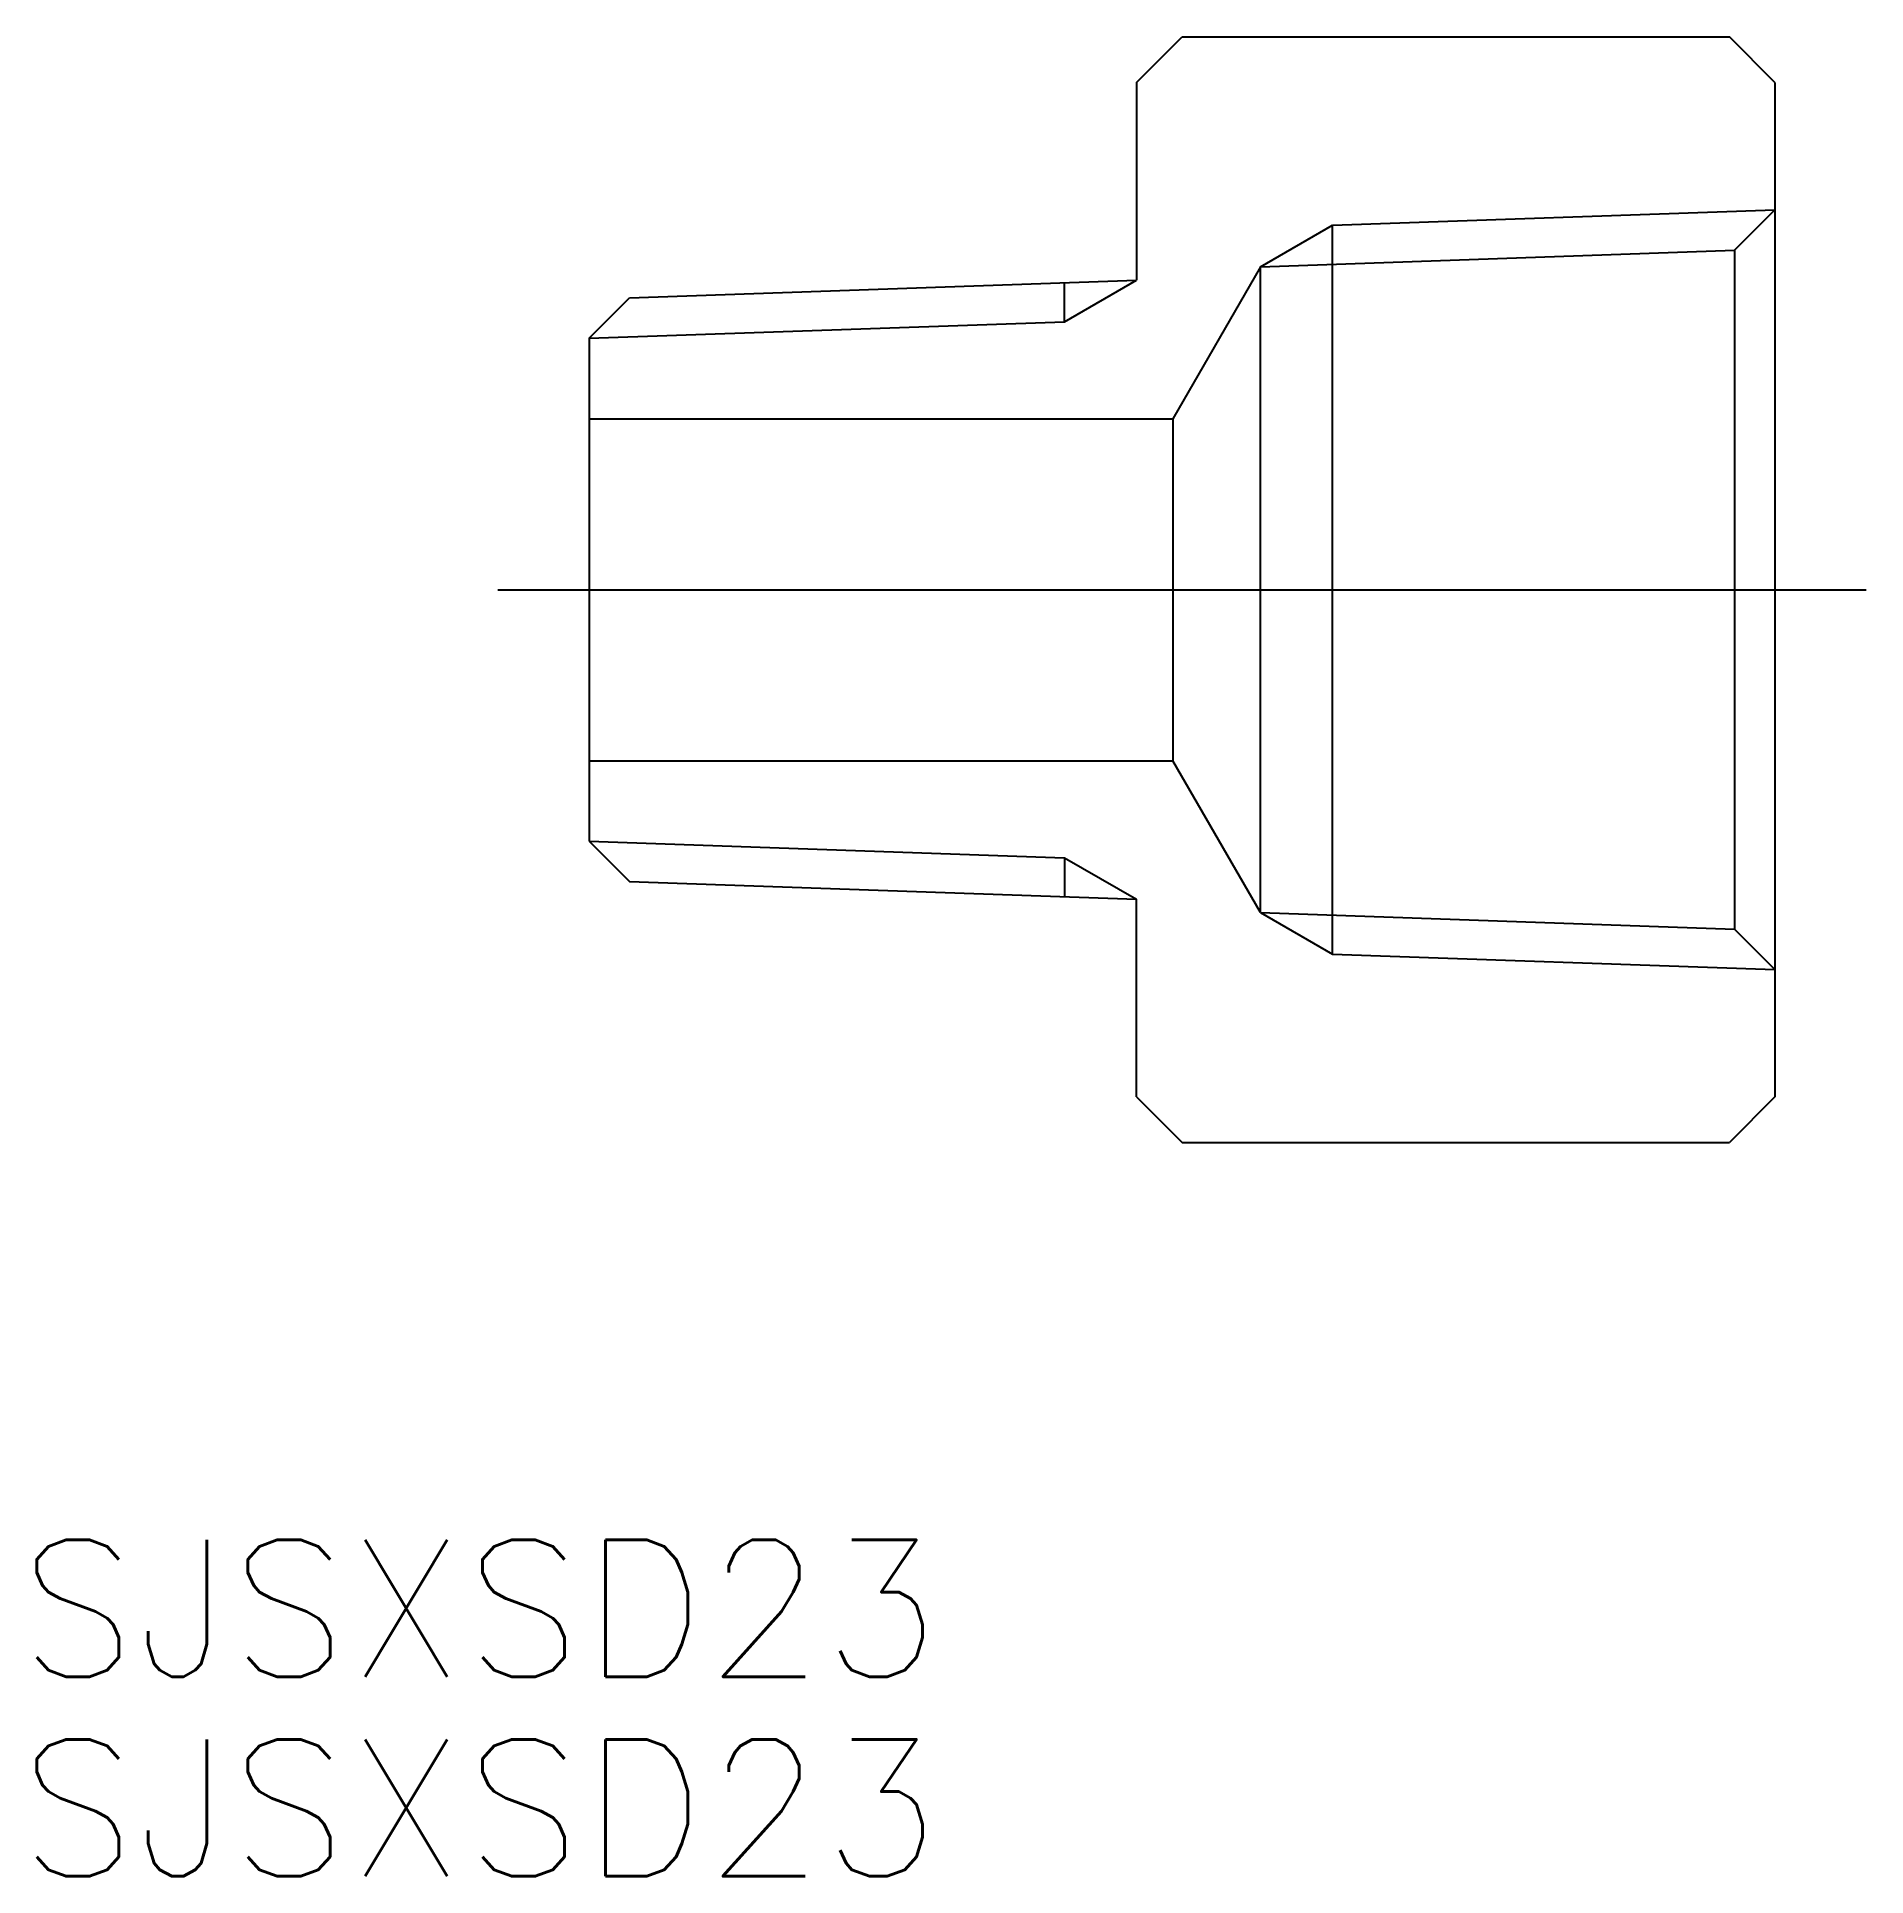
# Model space of a CAD drawing. Extents: x -12.1 to 28, y -28.2 to 12.1.
import ezdxf

# ---------------------------------------------------------------- set-up
doc = ezdxf.new("R2010")
doc.units = 0
doc.linetypes.add('CENTER', pattern=[50.8, 31.75, -6.35, 6.35, -6.35])
doc.layers.get('0').update_dxf_attribs({"linetype": 'CONTINUOUS'})
doc.layers.add('CENTER', color=1, linetype='CENTER')
doc.styles.get("Standard").update_dxf_attribs({"font": 'txt.shx', "height": 3, "bigfont": 'bigfont.shx'})

msp = doc.modelspace()

# ---------------------------------------------------------------- linework, layer by layer
at = {"color": 7, "linetype": 'CONTINUOUS'}
for p, q in [((12, 11.124), (13, 12.124)), ((13, 12.124), (25, 12.124)), ((26, 11.124), (25, 12.124)), ((12, 11.124), (12, 6.788)), ((26, 11.124), (26, -11.124)), ((26, 8.331), (25.113, 7.444)), ((16.3, -7.992), (16.3, 7.992)), ((14.722, 7.081), (25.113, 7.444)), ((25.113, 7.444), (25.113, -7.444)), ((14.722, 7.081), (12.799, 3.75)), ((14.722, -7.081), (14.722, 7.081)), ((0.887, 6.4), (12, 6.788)), ((10.422, 5.877), (10.422, 6.733)), ((0, 5.513), (0.887, 6.4)), ((0, 5.513), (0, -5.513)), ((0, 3.75), (12.799, 3.75)), ((12.799, 3.75), (12.799, -3.75)), ((0, -3.75), (12.799, -3.75)), ((14.722, -7.081), (12.799, -3.75)), ((0, -5.513), (0.887, -6.4)), ((10.422, -5.877), (10.422, -6.733)), ((0.887, -6.4), (12, -6.788)), ((12, -11.124), (12, -6.788)), ((14.722, -7.081), (25.113, -7.444)), ((26, -8.331), (25.113, -7.444)), ((12, -11.124), (13, -12.124)), ((26, -11.124), (25, -12.124)), ((13, -12.124), (25, -12.124))]:
    msp.add_line(p, q, dxfattribs=at)
at = {"color": 3, "linetype": 'CONTINUOUS'}
for p, q in [((16.3, 7.992), (26, 8.331)), ((14.722, 7.081), (16.3, 7.992)), ((10.422, 5.877), (12, 6.788)), ((0, 5.513), (10.422, 5.877)), ((0, -5.513), (10.422, -5.877)), ((10.422, -5.877), (12, -6.788)), ((14.722, -7.081), (16.3, -7.992)), ((16.3, -7.992), (26, -8.331))]:
    msp.add_line(p, q, dxfattribs=at)
at = {"layer": 'CENTER', "color": 1, "linetype": 'CENTER'}
msp.add_line((-2, 0), (28, 0), dxfattribs=at)

# ---------------------------------------------------------------- texts
at = {"color": 7, "linetype": 'CONTINUOUS'}
for p in [(-12.493, -23.838), (-12.493, -28.212)]:
    msp.add_text('SJSXSD23', height=3, dxfattribs=at).set_placement(p)

doc.saveas('drawing.dxf')
